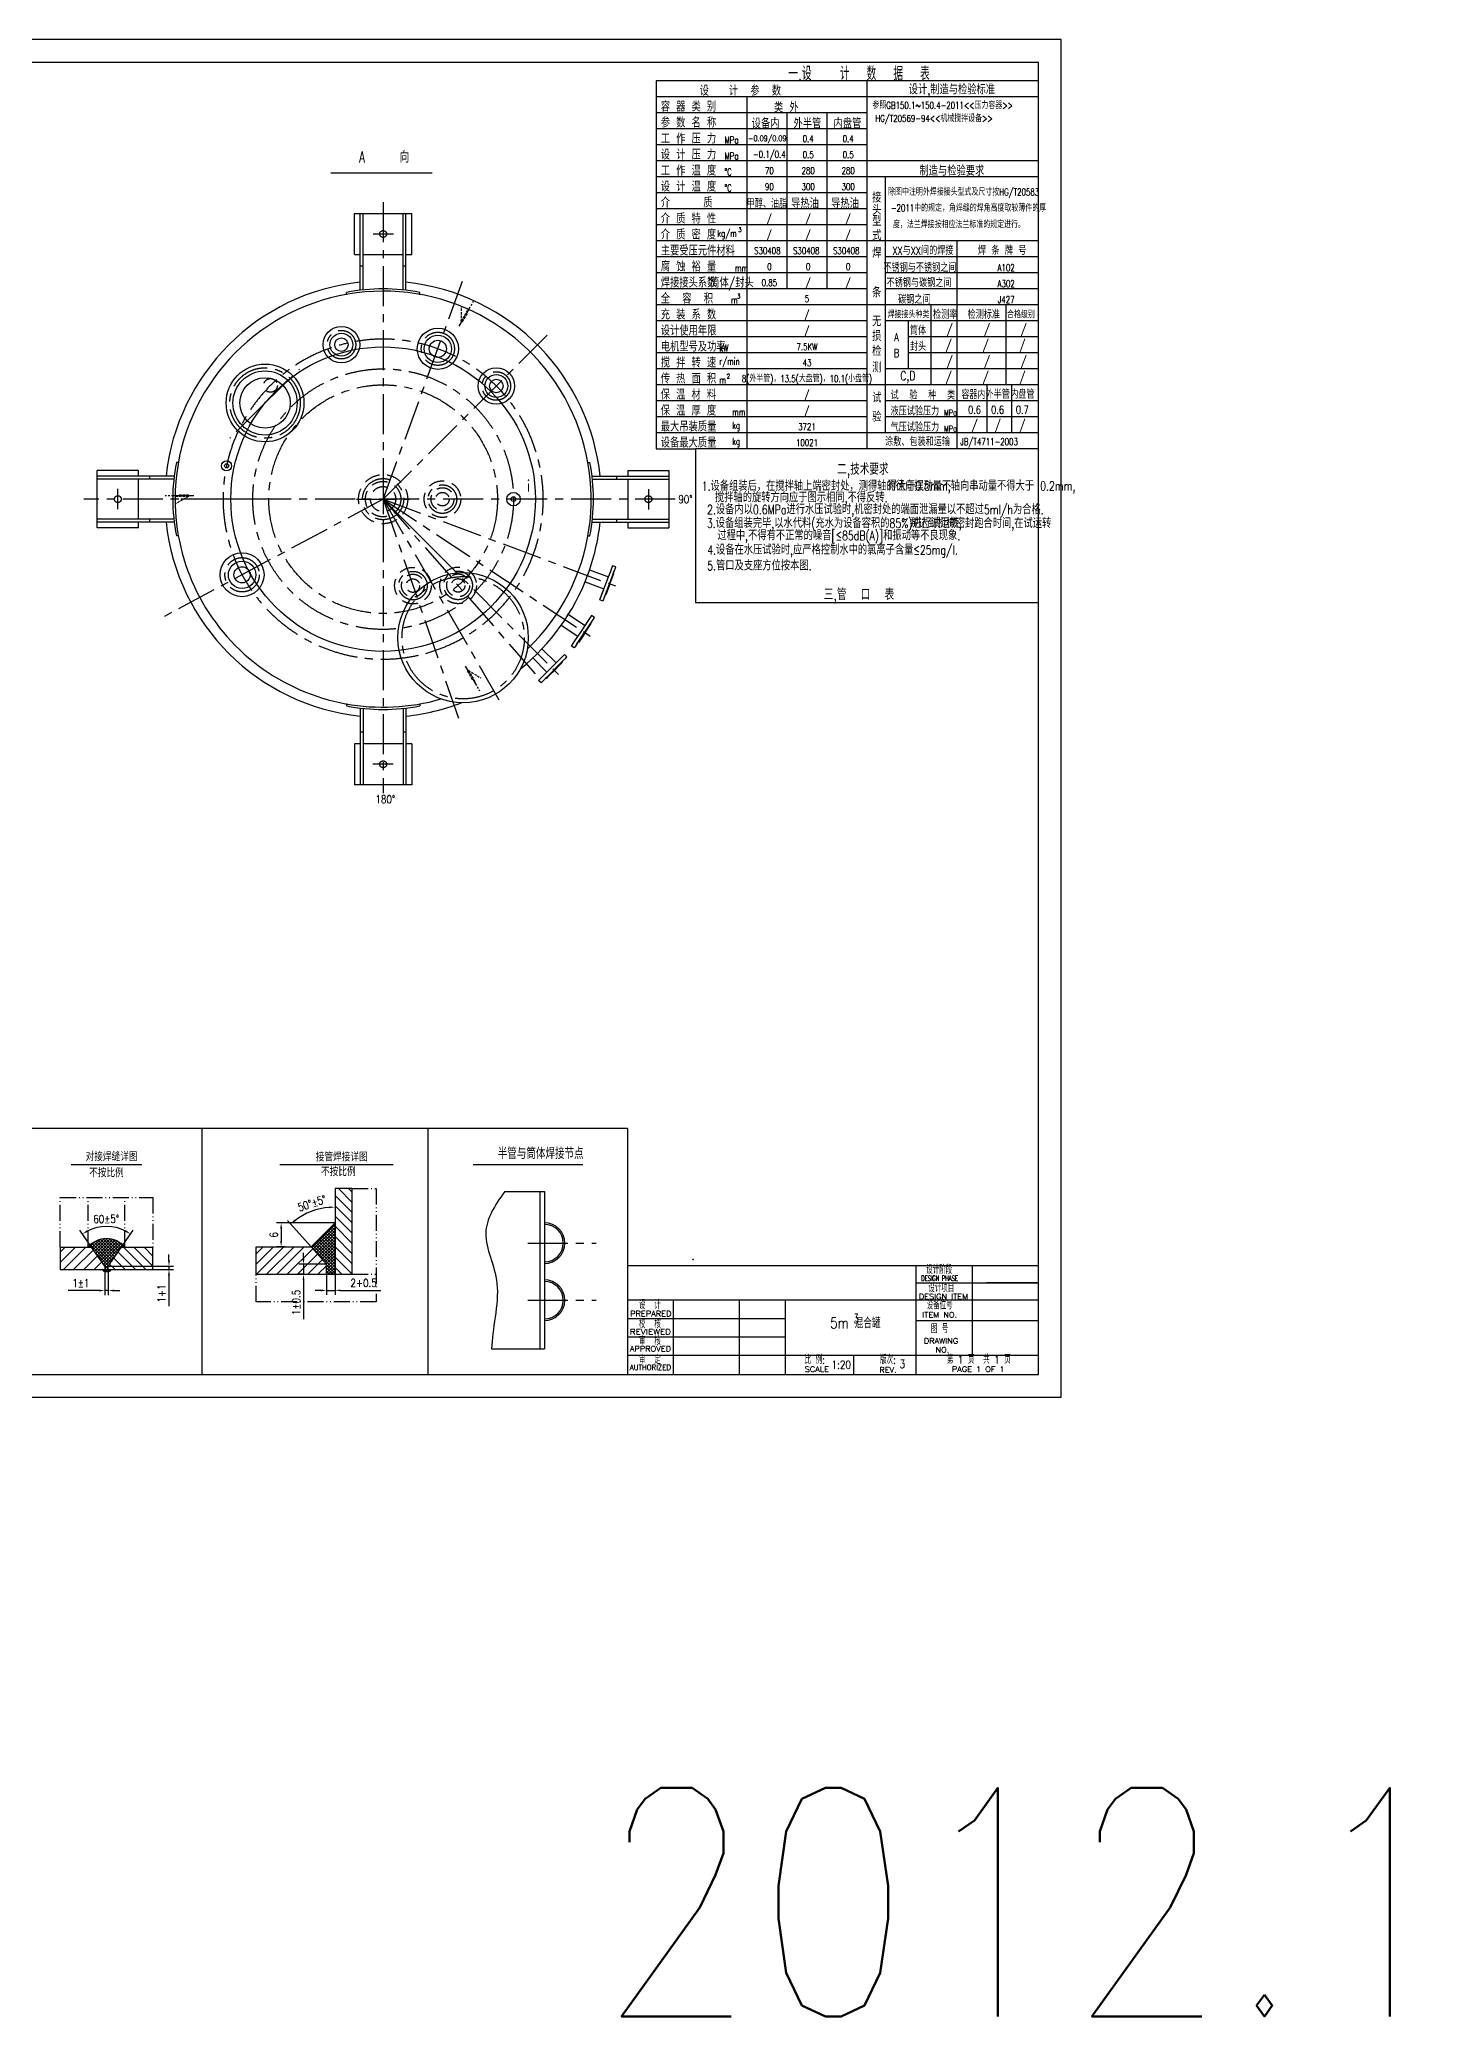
# Model space of a CAD drawing. Header units: millimetres. Extents: x -1762 to 42666, y -863 to 15979.
# Drawn here: x 25524 to 31576, y 7331 to 15979 of the extents above; entities that cross this region are included whole.
import ezdxf
from ezdxf.enums import TextEntityAlignment as Align

# ---------------------------------------------------------------- set-up
doc = ezdxf.new("R2010")
doc.units = ezdxf.units.MM
doc.header["$LTSCALE"] = 10
doc.header["$MEASUREMENT"] = 0
for name, pattern in [('CENTER', [2, 1.25, -0.25, 0.25, -0.25]), ('DASHED', [0.75, 0.5, -0.25]), ('SDHX', [11.5, 7, -1.3, 0.3, -1.3, 0.3, -1.3])]:
    doc.linetypes.add(name, pattern=pattern)
doc.layers.get('0').update_dxf_attribs({"linetype": 'CONTINUOUS'})
doc.layers.get('DEFPOINTS').update_dxf_attribs({"linetype": 'CONTINUOUS'})
for name, color, linetype in [('1轮廓实线层', 7, 'CONTINUOUS'), ('2细线层', 3, 'CONTINUOUS'), ('3中心线层', 1, 'CENTER'), ('4虚线层', 6, 'DASHED'), ('5剖面线层', 2, 'CONTINUOUS'), ('6', 1, 'CONTINUOUS'), ('6文字层', 3, 'CONTINUOUS'), ('7', 7, 'CONTINUOUS'), ('7标注层', 4, 'CONTINUOUS'), ('9双点划线', 6, 'SDHX'), ('LAYER1', 6, 'DASHED'), ('LAYER3', 1, 'CENTER'), ('图框层', 7, 'CONTINUOUS')]:
    doc.layers.add(name, color=color, linetype=linetype)
doc.styles.add('HZ', font='txt', dxfattribs={"width": 0.7, "height": 5, "bigfont": 'hztxt'})
doc.styles.add('PC_TEXTSTYLE', font='romans.shx', dxfattribs={"width": 0.8, "bigfont": 'hzfs.shx'})
doc.styles.add('TH_GBDIM', font='romans.shx', dxfattribs={"width": 0.8, "bigfont": 'gbcbig.shx'})
doc.dimstyles.new('TH_GBDIM', dxfattribs={"dimscale": 10, "dimtxt": 3.5, "dimasz": 2.5, "dimexe": 2, "dimexo": 0, "dimgap": 1.5, "dimtad": 1, "dimdec": 0, "dimzin": 0, "dimdsep": 46, "dimtxsty": 'PC_TEXTSTYLE', "dimcen": 2.5, "dimadec": 0, "dimazin": 0, "dimtfac": 0.714286, "dimtdec": 0, "dimtmove": 0, "dimatfit": 3, "dimfxl": 0, "dimtolj": 1, "dimtzin": 0, "dimarcsym": 0})
pattern_1 = [(45, (23554.002, 6797.107), (-6.735192, 6.735192), []), (135, (23554.002, 6797.107), (-6.735192, -6.735192), [])]

# ---------------------------------------------------------------- blocks, each defined once
blk = doc.blocks.new('*D20')
at = {"color": 0, "linetype": 'ByBlock', "ltscale": 14, "transparency": 16777216}
blk.add_line((-111.8, -359.8), (-214.3, -244.8), dxfattribs=at)
blk.add_arc((-6.8, -477.6), 291.8, 94.91005, 126.80892, dxfattribs=at)
for points in [[(-179, -247.2), (-184.3, -240.7), (-201, -259.8)], [(-32, -182.7), (-31.6, -191), (-6.8, -185.8)]]:
    blk.add_solid(points, dxfattribs=at)
at = {"layer": 'DEFPOINTS', "color": 0, "linetype": 'ByBlock', "ltscale": 14, "transparency": 16777216}
for p in [(-6.8, -104.8), (-143, -219.5), (-111.8, -359.8), (-44.3, -435.5), (-6.8, -479.8)]:
    blk.add_point(p, dxfattribs=at)
at = {"color": 0, "linetype": 'ByBlock', "ltscale": 14, "transparency": 16777216, "insert": (-107.6, -169.3), "char_height": 35, "attachment_point": 5, "rotation": 18.1031, "style": 'PC_TEXTSTYLE'}
blk.add_mtext('\\A1;50°±5°{}{}', dxfattribs=at)
blk = doc.blocks.new('*D21')
at = {"color": 0, "linetype": 'ByBlock', "ltscale": 14, "transparency": 16777216}
for p, q in [((-44.3, -479.8), (-44.3, -570.3)), ((-6.8, -479.8), (-6.8, -570.3)), ((-69.3, -550.3), (-94.3, -550.3)), ((-44.3, -550.3), (-6.8, -550.3)), ((18.2, -550.3), (193.2, -550.3))]:
    blk.add_line(p, q, dxfattribs=at)
for points in [[(-69.3, -546.2), (-69.3, -554.5), (-44.3, -550.3)], [(18.2, -546.2), (18.2, -554.5), (-6.8, -550.3)]]:
    blk.add_solid(points, dxfattribs=at)
at = {"layer": 'DEFPOINTS', "color": 0, "linetype": 'ByBlock', "ltscale": 14, "transparency": 16777216}
for p in [(-44.3, -479.8), (-6.8, -479.8), (-6.8, -550.3)]:
    blk.add_point(p, dxfattribs=at)
at = {"color": 3, "linetype": 'ByBlock', "ltscale": 14, "transparency": 16777216, "insert": (118.2, -517.8), "char_height": 35, "attachment_point": 5, "style": 'PC_TEXTSTYLE'}
blk.add_mtext('\\A1;2+0.5{}{}', dxfattribs=at)
blk = doc.blocks.new('*D22')
at = {"color": 0, "linetype": 'ByBlock', "ltscale": 14, "transparency": 16777216}
for p, q in [((-6.8, -254.8), (-262.4, -254.8)), ((-242.4, -279.8), (-242.4, -334.8)), ((-224.7, -359.8), (-262.4, -359.8))]:
    blk.add_line(p, q, dxfattribs=at)
for points in [[(-246.6, -279.8), (-238.2, -279.8), (-242.4, -254.8)], [(-246.6, -334.8), (-238.2, -334.8), (-242.4, -359.8)]]:
    blk.add_solid(points, dxfattribs=at)
at = {"layer": 'DEFPOINTS', "color": 0, "linetype": 'ByBlock', "ltscale": 14, "transparency": 16777216}
for p in [(-6.8, -254.8), (-242.4, -359.8), (-224.7, -359.8)]:
    blk.add_point(p, dxfattribs=at)
at = {"color": 3, "linetype": 'ByBlock', "ltscale": 14, "transparency": 16777216, "insert": (-274.9, -307.3), "char_height": 35, "attachment_point": 5, "rotation": 90, "style": 'PC_TEXTSTYLE'}
blk.add_mtext('\\A1;6{}{}', dxfattribs=at)
blk = doc.blocks.new('*D23')
at = {"color": 0, "linetype": 'ByBlock', "ltscale": 14, "transparency": 16777216}
for p, q in [((-144.6, -411), (-144.6, -386)), ((-44.3, -436), (-164.6, -436)), ((-141.8, -479.8), (-164.6, -479.8)), ((-144.6, -436), (-144.6, -479.8)), ((-144.6, -504.8), (-144.6, -676.4))]:
    blk.add_line(p, q, dxfattribs=at)
for points in [[(-148.8, -411), (-140.5, -411), (-144.6, -436)], [(-148.8, -504.8), (-140.5, -504.8), (-144.6, -479.8)]]:
    blk.add_solid(points, dxfattribs=at)
at = {"layer": 'DEFPOINTS', "color": 0, "linetype": 'ByBlock', "ltscale": 14, "transparency": 16777216}
for p in [(-144.6, -479.8), (-141.8, -479.8), (-44.3, -436)]:
    blk.add_point(p, dxfattribs=at)
at = {"color": 3, "linetype": 'ByBlock', "ltscale": 14, "transparency": 16777216, "insert": (-177.1, -603.1), "char_height": 35, "attachment_point": 5, "rotation": 90, "style": 'PC_TEXTSTYLE'}
blk.add_mtext('\\A1;1±0.5{}{}', dxfattribs=at)
blk = doc.blocks.new('*D192')
at = {"layer": '7标注层', "color": 0, "lineweight": -2, "transparency": 16777216}
for p, q in [((25751.5, 10695.9), (25699.6, 10769.9)), ((25882, 10695.9), (25933.9, 10769.9))]:
    blk.add_line(p, q, dxfattribs=at)
blk.add_arc((25816.8, 10602.7), 184.2, 62.78187, 117.21813, dxfattribs=at)
at = {"layer": '7标注层', "color": 0, "transparency": 16777216}
for points in [[(25734.7, 10762.9), (25730.4, 10770), (25711.1, 10753.6)], [(25903.2, 10770), (25898.9, 10762.9), (25922.4, 10753.6)]]:
    blk.add_solid(points, dxfattribs=at)
at = {"layer": 'DEFPOINTS', "color": 0, "transparency": 16777216}
for p in [(25854, 10783.1), (25751.5, 10695.9), (25882, 10695.9), (25809.3, 10613.4), (25824.3, 10613.4)]:
    blk.add_point(p, dxfattribs=at)
at = {"layer": '7标注层', "color": 0, "transparency": 16777216, "insert": (25815.3, 10819.4), "char_height": 35, "attachment_point": 5, "rotation": 0.38345, "style": 'PC_TEXTSTYLE'}
blk.add_mtext('\\A1;60%%p5%%d{}{}', dxfattribs=at)
blk = doc.blocks.new('*D193')
at = {"layer": '7标注层', "color": 0, "lineweight": -2, "ltscale": 7, "transparency": 16777216}
for p, q in [((25809.3, 10598.4), (25809.3, 10486.4)), ((25824.3, 10598.4), (25824.3, 10486.4)), ((25784.3, 10506.4), (25649.3, 10506.4)), ((25824.3, 10506.4), (25809.3, 10506.4)), ((25849.3, 10506.4), (25874.3, 10506.4))]:
    blk.add_line(p, q, dxfattribs=at)
at = {"layer": '7标注层', "color": 0, "ltscale": 7, "transparency": 16777216}
for points in [[(25784.3, 10510.5), (25784.3, 10502.2), (25809.3, 10506.4)], [(25849.3, 10510.5), (25849.3, 10502.2), (25824.3, 10506.4)]]:
    blk.add_solid(points, dxfattribs=at)
at = {"layer": 'DEFPOINTS', "color": 0, "ltscale": 7, "transparency": 16777216}
for p in [(25809.3, 10598.4), (25824.3, 10598.4), (25824.3, 10506.4)]:
    blk.add_point(p, dxfattribs=at)
at = {"layer": '7标注层', "color": 3, "ltscale": 7, "transparency": 16777216, "insert": (25704.3, 10538.9), "char_height": 35, "attachment_point": 5, "style": 'PC_TEXTSTYLE'}
blk.add_mtext('\\A1;1±1{}{}', dxfattribs=at)
blk = doc.blocks.new('*D194')
at = {"layer": '7标注层', "color": 0, "lineweight": -2, "transparency": 16777216}
for p, q in [((26089.8, 10638.4), (26089.8, 10663.4)), ((25824.3, 10613.4), (26109.8, 10613.4)), ((25824.3, 10598.4), (26109.8, 10598.4)), ((26089.8, 10613.4), (26089.8, 10598.4)), ((26089.8, 10573.4), (26089.8, 10438.4))]:
    blk.add_line(p, q, dxfattribs=at)
at = {"layer": '7标注层', "color": 0, "transparency": 16777216}
for points in [[(26085.6, 10638.4), (26094, 10638.4), (26089.8, 10613.4)], [(26085.6, 10573.4), (26094, 10573.4), (26089.8, 10598.4)]]:
    blk.add_solid(points, dxfattribs=at)
at = {"layer": 'DEFPOINTS', "color": 0, "transparency": 16777216}
for p in [(25824.3, 10613.4), (25824.3, 10598.4), (26089.8, 10598.4)]:
    blk.add_point(p, dxfattribs=at)
at = {"layer": '7标注层', "color": 0, "transparency": 16777216, "insert": (26057.3, 10493.4), "char_height": 35, "attachment_point": 5, "rotation": 90, "style": 'PC_TEXTSTYLE'}
blk.add_mtext('\\A1;1+1{}{}', dxfattribs=at)
blk = doc.blocks.new('*U19')
at = {"layer": '5剖面线层'}
h = blk.add_hatch(dxfattribs=at)
h.set_pattern_fill('ANSI31', color=256, scale=10, angle=90, style=0)
h.set_pattern_definition([(135, (-797.93, -976.936), (-22.4506, -22.4506), [])])
h.paths.add_polyline_path([(68.2, -104.8), (-6.8, -104.8), (-6.8, -479.8), (68.2, -479.8)])
h = blk.add_hatch(dxfattribs=at)
h.set_pattern_fill('ANSI37', color=256, scale=3, style=0)
h.set_pattern_definition([(45, (-797.929, -976.936), (-6.73519, 6.73519), []), (135, (-797.929, -976.936), (-6.73519, -6.73519), [])])
h.paths.add_polyline_path([(-111.8, -359.8), (-44.3, -435.5), (-44.3, -452.8), (-44.3, -479.8), (-6.8, -479.8), (-6.8, -254.8)])
h = blk.add_hatch(dxfattribs=at)
h.set_pattern_fill('ANSI31', color=256, scale=10, style=0)
h.set_pattern_definition([(45, (-797.93, -976.936), (-22.4506, 22.4506), [])])
h.paths.add_polyline_path([(-44.3, -479.8), (-44.3, -452.8), (-44.3, -435.5), (-111.8, -359.8), (-351.8, -359.8), (-351.8, -479.8)])
blk.add_line((-6.8, -479.8), (-44.3, -479.8))
blk.add_line((-6.8, -479.8), (-44.3, -479.8))
at = {"layer": '1轮廓实线层'}
for p, q in [((-6.8, -104.8), (-6.8, -479.8)), ((68.2, -104.8), (-6.8, -104.8)), ((68.2, -479.8), (68.2, -104.8)), ((-111.8, -359.8), (-6.8, -254.8)), ((-351.8, -479.8), (-351.8, -359.8)), ((-351.8, -359.8), (-111.8, -359.8)), ((-111.8, -359.8), (-44.3, -435.5)), ((-351.8, -479.8), (68.2, -479.8)), ((-44.3, -452.8), (-44.3, -435.5)), ((-44.3, -479.8), (-44.3, -452.8))]:
    blk.add_line(p, q, dxfattribs=at)
at = {"layer": '6文字层'}
blk.add_line((-248.1, 0), (248.1, 0), dxfattribs=at)
at = {"layer": '9双点划线'}
for p, q in [((68.2, -104.8), (173.2, -104.8)), ((173.2, -104.8), (173.2, -599.8)), ((-351.8, -599.8), (-351.8, -479.8)), ((68.2, -479.8), (173.2, -479.8)), ((173.2, -599.8), (-351.8, -599.8))]:
    blk.add_line(p, q, dxfattribs=at)
at = {"layer": '2细线层', "style": 'PC_TEXTSTYLE', "width": 0.8}
for s, p in [('接管焊接详图', (-90.9, 14.4)), ('不按比例', (-67.7, -50))]:
    blk.add_text(s, height=35, dxfattribs=at).set_placement(p)
at = {"layer": '7标注层'}
dim = blk.add_angular_dim_2l(base=(-143, -219.5), line1=((-6.8, -104.8), (-6.8, -479.8)), line2=((-111.8, -359.8), (-44.3, -435.5)), text='50%%d%%p5%%d{}{}', dimstyle='TH_GBDIM', override={"dimadec": 1}, dxfattribs=at)
dim.commit()
dim.dimension.update_dxf_attribs({"geometry": '*D20', "text_midpoint": (-97.5, -200.2), "dimtype": 162})
at = {"layer": '7标注层', "ltscale": 10}
for base, p1, p2, text, picture, middle in [((-242.4, -359.8), (-6.8, -254.8), (-224.7, -359.8), '6{}{}', '*D22', (-274.9, -307.3)), ((-144.6, -479.8), (-44.3, -436), (-141.8, -479.8), '1%%p0.5{}{}', '*D23', (-177.1, -603.1))]:
    dim = blk.add_linear_dim(base=base, p1=p1, p2=p2, angle=90, text=text, dimstyle='TH_GBDIM', override={"dimgap": 1.5, "dimtad": 1, "dimjust": 0, "dimse1": 0, "dimse2": 0, "dimsd1": 0, "dimsd2": 0, "dimclrt": 3, "dimtvp": 0}, dxfattribs=at)
    dim.commit()
    dim.dimension.update_dxf_attribs({"geometry": picture, "text_midpoint": middle})
dim = blk.add_linear_dim(base=(-6.8, -550.3), p1=(-44.3, -479.8), p2=(-6.8, -479.8), text='2+0.5{}{}', dimstyle='TH_GBDIM', override={"dimgap": 1.5, "dimtad": 1, "dimjust": 0, "dimse1": 0, "dimse2": 0, "dimsd1": 0, "dimsd2": 0, "dimclrt": 3, "dimtvp": 0}, dxfattribs=at)
dim.commit()
dim.dimension.update_dxf_attribs({"geometry": '*D21', "text_midpoint": (118.2, -550.3), "dimtype": 160})

msp = doc.modelspace()

# ---------------------------------------------------------------- hatches: boundary and pattern name
h = msp.add_hatch()
h.set_pattern_fill('ANSI37', color=256, scale=3, style=0)
h.set_pattern_definition(pattern_1)
h.paths.add_polyline_path([(25838.4, 10598.37), (25824.27, 10598.37), (25824.27, 10590.09, 0.1519728)])
at = {"layer": '5剖面线层'}
h = msp.add_hatch(dxfattribs=at)
h.set_pattern_fill('ANSI37', color=256, scale=3, style=0)
h.set_pattern_definition(pattern_1)
h.paths.add_polyline_path([(25882.04, 10695.87), (25897.04, 10695.87, 0.4672024), (25736.51, 10695.87), (25751.51, 10695.87), (25809.27, 10613.37), (25809.27, 10598.37), (25809.27, 10590.8, 0.1388181), (25824.27, 10590.09), (25824.27, 10598.37), (25824.27, 10613.37)])
h.paths.add_polyline_path([(25809.27, 10590.8), (25809.27, 10598.37), (25797.66, 10598.37, 0.1278103)], flags=16)
h = msp.add_hatch(dxfattribs=at)
h.set_pattern_fill('ANSI31', color=256, scale=10, style=0)
h.set_pattern_definition([(45, (25044.984, 10060.164), (-22.4506, 22.4506), [])])
h.paths.add_polyline_path([(25809.27, 10598.37), (25809.27, 10613.37), (25751.51, 10695.87), (25614.27, 10695.87), (25614.27, 10598.37)])
h = msp.add_hatch(dxfattribs=at)
h.set_pattern_fill('ANSI31', color=256, scale=10, angle=90, style=0)
h.set_pattern_definition([(135, (25044.984, 10060.164), (-22.4506, -22.4506), [])])
h.paths.add_polyline_path([(26019.27, 10598.37), (26019.27, 10695.87), (25882.04, 10695.87), (25824.27, 10613.37), (25824.27, 10598.37)])

# ---------------------------------------------------------------- linework, layer by layer
at = {"ltscale": 14}
for p, q in [((27909.59, 13606.61), (27991.47, 13575.99)), ((27929.55, 13660), (28011.44, 13629.38)), ((27805.49, 13417.22), (27878.4, 13368.97)), ((27836.95, 13464.75), (27909.86, 13416.5)), ((27680.92, 13273.93), (27742.74, 13212.11)), ((27721.23, 13314.24), (27783.04, 13252.42)), ((27712.21, 10939.31), (27712.21, 10251.26)), ((27732.21, 10939.31), (27732.21, 10251.26))]:
    msp.add_line(p, q, dxfattribs=at)
for p, q in [((25751.51, 10695.87), (25736.51, 10695.87)), ((25897.04, 10695.87), (25897.04, 10695.87)), ((25809.27, 10613.37), (25809.27, 10598.37)), ((25809.27, 10613.37), (25809.27, 10613.37)), ((25809.27, 10613.37), (25809.27, 10613.37)), ((25809.27, 10613.37), (25809.27, 10613.37)), ((25824.27, 10598.37), (25824.27, 10613.37))]:
    msp.add_line(p, q)
at = {"color": 4, "linetype": 'Continuous'}
for p, q in [((29357.26, 10139.46), (29357.26, 10612.66)), ((29604.17, 10223.75), (29604.17, 10615.69)), ((28295.62, 10142.49), (28295.62, 10465.21)), ((28585.57, 10142.49), (28585.57, 10465.21)), ((28786.21, 10142.49), (28786.21, 10465.21))]:
    msp.add_line(p, q, dxfattribs=at)
at = {"ltscale": 14}
for centre, radius, start, end in [((27026.51, 13968.73), 909.96, 313.862119, 180.000791), ((27026.44, 14068.72), 820, 78.74815, 101.251845), ((26926.44, 13968.72), 820, 168.74815, 191.251845), ((27126.44, 13968.72), 820, 348.74815, 11.251845), ((27026.44, 13968.72), 910, 180, 286.134149), ((27026.44, 13868.72), 820, 258.74815, 281.251845), ((27732.21, 10713.95), 89, 270, 90), ((27732.21, 10713.95), 82, 270, 90), ((27732.21, 10463.95), 89, 270, 90), ((27732.21, 10463.95), 82, 270, 90)]:
    msp.add_arc(centre, radius, start, end, dxfattribs=at)
msp.add_point((28382.78, 10641.93))
msp.add_point((28382.78, 10641.93))
msp.add_point((28382.78, 10641.93))
msp.add_point((28382.78, 10641.93))
at = {"layer": '1轮廓实线层', "color": 3, "ltscale": 14}
for p, q in [((28220.24, 15799.46), (28220.24, 14189.46)), ((28220.24, 14189.46), (28392.41, 14189.46))]:
    msp.add_line(p, q, dxfattribs=at)
at = {"layer": '1轮廓实线层', "ltscale": 14}
for p, q in [((26797.37, 15395.93), (27240.53, 15395.93)), ((26901.44, 15038.72), (26901.44, 15218.72)), ((26901.44, 15218.72), (27151.44, 15218.72)), ((26926.44, 14882.6), (26926.44, 15216.09)), ((26938.44, 14883.98), (26938.44, 15216.09)), ((27114.44, 14883.98), (27114.44, 15216.09)), ((27126.44, 14882.6), (27126.44, 15216.09)), ((27151.44, 15038.72), (27151.44, 15218.72)), ((26901.44, 15038.72), (26926.44, 15038.72)), ((26926.44, 14988.72), (26938.44, 14988.72)), ((26938.44, 15038.72), (27114.44, 15038.72)), ((27114.44, 14988.72), (27126.44, 14988.72)), ((27126.44, 15038.72), (27151.44, 15038.72)), ((26866.44, 14862.76), (26866.44, 14872.95)), ((27186.44, 14862.76), (27186.44, 14872.95)), ((29666.75, 14469.46), (29666.75, 14259.46)), ((29774.66, 14469.46), (29774.66, 14259.46)), ((26132.4, 14128.72), (26122.2, 14128.72)), ((27920.48, 14128.72), (27930.68, 14128.72)), ((25776.44, 13843.72), (25776.44, 14093.72)), ((25956.44, 14093.72), (25776.44, 14093.72)), ((26112.56, 14068.72), (25779.07, 14068.72)), ((26111.17, 14056.72), (25779.07, 14056.72)), ((25956.44, 14068.72), (25956.44, 14093.72)), ((25956.44, 13880.72), (25956.44, 14056.72)), ((26006.44, 14056.72), (26006.44, 14068.72)), ((27940.32, 14068.72), (28273.81, 14068.72)), ((27941.7, 14056.72), (28273.81, 14056.72)), ((28046.44, 14068.72), (28046.44, 14056.72)), ((28096.44, 14093.72), (28276.44, 14093.72)), ((28096.44, 14093.72), (28096.44, 14068.72)), ((28096.44, 14056.72), (28096.44, 13880.72)), ((28276.44, 14093.72), (28276.44, 13843.72)), ((25956.44, 13843.72), (25776.44, 13843.72)), ((26111.17, 13880.72), (25779.07, 13880.72)), ((26112.56, 13868.72), (25779.07, 13868.72)), ((25956.44, 13843.72), (25956.44, 13868.72)), ((26006.44, 13868.72), (26006.44, 13880.72)), ((27940.32, 13868.72), (28273.81, 13868.72)), ((27941.7, 13880.72), (28273.81, 13880.72)), ((28046.44, 13880.72), (28046.44, 13868.72)), ((28096.44, 13868.72), (28096.44, 13843.72)), ((28096.44, 13843.72), (28276.44, 13843.72)), ((26132.4, 13808.72), (26122.2, 13808.72)), ((27920.48, 13808.72), (27930.68, 13808.72)), ((28026.5, 13669.66), (28020.19, 13652.8)), ((28029.47, 13677.62), (28026.5, 13669.66)), ((28043.52, 13672.37), (28029.47, 13677.62)), ((28040.55, 13664.4), (28043.52, 13672.37)), ((27973.44, 13527.75), (28011.44, 13629.38)), ((28037.24, 13655.57), (27990.46, 13530.46)), ((28018.32, 13596.38), (28000.8, 13549.55)), ((28020.19, 13652.8), (28011.79, 13630.32)), ((28018.32, 13596.38), (28028.65, 13624.01)), ((28028.65, 13624.01), (28035.83, 13643.21)), ((28033.02, 13644.27), (28034.24, 13647.54)), ((28035.83, 13643.21), (28033.02, 13644.27)), ((28034.24, 13647.54), (28040.55, 13664.4)), ((27973.44, 13527.75), (27982.72, 13552.57)), ((27987.49, 13522.5), (27973.44, 13527.75)), ((27982.72, 13552.57), (27991.12, 13575.05)), ((27990.46, 13530.46), (27987.49, 13522.5)), ((27997.99, 13550.6), (27996.77, 13547.32)), ((28000.8, 13549.55), (27997.99, 13550.6)), ((27872.38, 13332.7), (27946.1, 13444.08)), ((27938.28, 13459.45), (27878.4, 13368.97)), ((27909.14, 13382.8), (27936.73, 13424.5)), ((27923.65, 13437.35), (27910.41, 13417.34)), ((27938.28, 13459.45), (27923.65, 13437.35)), ((27934.23, 13426.15), (27936.16, 13429.07)), ((27936.73, 13424.5), (27934.23, 13426.15)), ((27950.79, 13451.17), (27938.28, 13459.45)), ((27946.1, 13444.08), (27950.79, 13451.17)), ((27849.97, 13326.02), (27864.6, 13348.12)), ((27862.48, 13317.75), (27849.97, 13326.03)), ((27867.17, 13324.83), (27862.48, 13317.75)), ((27864.6, 13348.12), (27877.85, 13368.13)), ((27877.11, 13339.84), (27867.17, 13324.83)), ((27879.04, 13342.76), (27877.11, 13339.84)), ((27881.54, 13341.11), (27879.04, 13342.76)), ((27892.86, 13358.2), (27881.54, 13341.11)), ((27909.14, 13382.8), (27892.86, 13358.2)), ((27817.39, 13265.54), (27722.94, 13171.1)), ((27783.75, 13253.12), (27762.89, 13232.26)), ((27775.62, 13219.54), (27796.48, 13240.4)), ((27800.72, 13270.09), (27783.75, 13253.12)), ((27796.48, 13240.4), (27810.98, 13254.89)), ((27813.45, 13282.82), (27800.72, 13270.09)), ((27808.85, 13257.01), (27811.33, 13259.49)), ((27810.98, 13254.89), (27808.85, 13257.01)), ((27811.33, 13259.49), (27824.06, 13272.21)), ((27819.46, 13288.83), (27813.45, 13282.82)), ((27830.07, 13278.22), (27819.46, 13288.83)), ((27824.06, 13272.21), (27830.07, 13278.22)), ((27706.32, 13175.7), (27712.33, 13181.71)), ((27716.93, 13165.09), (27706.32, 13175.7)), ((27712.33, 13181.71), (27725.06, 13194.44)), ((27722.94, 13171.1), (27716.93, 13165.09)), ((27725.06, 13194.44), (27742.03, 13211.41)), ((27738.14, 13186.3), (27735.67, 13183.83)), ((27740.26, 13184.18), (27738.14, 13186.3)), ((27754.76, 13198.68), (27740.26, 13184.18)), ((27742.03, 13211.41), (27762.89, 13232.26)), ((27775.62, 13219.54), (27754.76, 13198.68)), ((26866.44, 13074.68), (26866.44, 13064.48)), ((27186.44, 13074.68), (27186.44, 13064.48)), ((26926.44, 13054.84), (26926.44, 12721.34)), ((26938.44, 13053.45), (26938.44, 12721.34)), ((27114.44, 13053.45), (27114.44, 12721.34)), ((27126.44, 13054.84), (27126.44, 12721.34)), ((26901.44, 12898.72), (26901.44, 12718.72)), ((26926.44, 12898.72), (26901.44, 12898.72)), ((26938.44, 12948.72), (26926.44, 12948.72)), ((27114.44, 12898.72), (26938.44, 12898.72)), ((27126.44, 12948.72), (27114.44, 12948.72)), ((27151.44, 12898.72), (27126.44, 12898.72)), ((27151.44, 12898.72), (27151.44, 12718.72)), ((27151.44, 12718.72), (26901.44, 12718.72)), ((28094.78, 11215.69), (24657.12, 11215.69)), ((26233.78, 11215.69), (26233.78, 10139.46)), ((27221.82, 11215.69), (27221.82, 10139.46)), ((28094.78, 11215.69), (28094.78, 10139.46)), ((27559.04, 10939.31), (27732.21, 10939.31)), ((28094.78, 10615.69), (29892.41, 10615.69)), ((27501.05, 10251.26), (27732.21, 10251.26))]:
    msp.add_line(p, q, dxfattribs=at)
at = {"layer": '1轮廓实线层'}
for p, q in [((25614.27, 10695.87), (25614.27, 10598.37)), ((25614.27, 10695.87), (25751.51, 10695.87)), ((25809.27, 10613.37), (25751.51, 10695.87)), ((25824.27, 10613.37), (25882.04, 10695.87)), ((25882.04, 10695.87), (26019.27, 10695.87)), ((26019.27, 10598.37), (26019.27, 10695.87)), ((25614.27, 10598.37), (25809.27, 10598.37)), ((25824.27, 10598.37), (26019.27, 10598.37))]:
    msp.add_line(p, q, dxfattribs=at)
at = {"layer": '1轮廓实线层', "ltscale": 14}
for centre, radius in [((26844, 14644.52), 80), ((27265.85, 14626.5), 90), ((27026.44, 13968.71), 666.08), ((26844, 14644.52), 50), ((26844, 14644.52), 29.5), ((27265.85, 14626.5), 60), ((27265.85, 14626.5), 37.5), ((26510, 14389.52), 170), ((27521.41, 14463.69), 80), ((26510, 14389.52), 140.41), ((26510, 14389.52), 110), ((27521.41, 14463.69), 50), ((27521.41, 14463.69), 29.5), ((26341.8, 14114.56), 21.81), ((26341.8, 14114.56), 9.11), ((27596.44, 13968.72), 29.5), ((26409.58, 13637.82), 96), ((26409.58, 13637.82), 60), ((26409.58, 13637.82), 35.4), ((27376.44, 13362.5), 285)]:
    msp.add_circle(centre, radius, dxfattribs=at)
at = {"layer": '1轮廓实线层', "color": 1, "ltscale": 14}
msp.add_circle((27596.44, 13968.72), 10.35, dxfattribs=at)
at = {"layer": '1轮廓实线层', "ltscale": 14}
for start, end in [(96.013738, 173.986265), (44.039524, 83.986265), (6.013738, 44.039524), (186.013738, 263.986265), (339.499997, 353.986265), (309.000732, 339.499997), (276.013738, 290.999264)]:
    msp.add_arc((27026.44, 13968.72), 954.5, start, end, dxfattribs=at)
at = {"layer": '1轮廓实线层'}
for centre, radius, start, end in [((25816.77, 10628.72), 104.65, 39.91581, 140.08419), ((25818.03, 10616.94), 27.57, 222.344071, 317.655929)]:
    msp.add_arc(centre, radius, start, end, dxfattribs=at)
at = {"layer": '2细线层'}
for p, q in [((29892.41, 15799.46), (28220.24, 15799.46)), ((29142.41, 15799.46), (29142.41, 14189.46)), ((29892.41, 15729.46), (28220.24, 15729.46)), ((29142.41, 15659.46), (28220.24, 15659.46)), ((28617.41, 15729.46), (28617.41, 14189.46)), ((28792.41, 15659.46), (28792.41, 14889.46)), ((28967.41, 15659.46), (28967.41, 14889.46)), ((29142.41, 15589.46), (28220.24, 15589.46)), ((29142.41, 15519.46), (28220.24, 15519.46)), ((29892.41, 15449.46), (28220.24, 15449.46)), ((29892.41, 15379.46), (28220.24, 15379.46)), ((29142.41, 15309.46), (28220.24, 15309.46)), ((29222.41, 15379.46), (29222.41, 14259.46)), ((29142.41, 15239.46), (28220.24, 15239.46)), ((29142.41, 15169.46), (28220.24, 15169.46)), ((29892.41, 15099.46), (28220.24, 15099.46)), ((29535.13, 15099.46), (29535.13, 14189.46)), ((29142.41, 15029.46), (28220.24, 15029.46)), ((29892.41, 15029.46), (29222.41, 15029.46)), ((29142.41, 14959.46), (28220.24, 14959.46)), ((29142.41, 14889.46), (28220.24, 14889.46)), ((29892.41, 14959.46), (29222.41, 14959.46)), ((29892.41, 14889.46), (29222.41, 14889.46)), ((29892.41, 14819.46), (28220.24, 14819.46)), ((29422.41, 14819.46), (29422.41, 14469.46)), ((29749.48, 14819.46), (29749.48, 14469.46)), ((29142.41, 14749.46), (28220.24, 14749.46)), ((29892.41, 14749.46), (29222.41, 14749.46)), ((29322.41, 14749.46), (29322.41, 14539.46)), ((29142.41, 14679.46), (28220.24, 14679.46)), ((29892.41, 14679.46), (29322.41, 14679.46)), ((29892.41, 14679.46), (29322.41, 14679.46)), ((29142.41, 14609.46), (28220.24, 14609.46)), ((29142.41, 14539.46), (28220.24, 14539.46)), ((29892.41, 14539.46), (29222.41, 14539.46)), ((29892.41, 14609.46), (29322.41, 14609.46)), ((29892.41, 14609.46), (29322.41, 14609.46)), ((29892.41, 14469.46), (28220.24, 14469.46)), ((29142.41, 14399.46), (28220.24, 14399.46)), ((29892.41, 14399.46), (29222.41, 14399.46)), ((29142.41, 14329.46), (28220.24, 14329.46)), ((29892.41, 14329.46), (29222.41, 14329.46)), ((29892.41, 14329.46), (29222.41, 14329.46)), ((29892.41, 14259.46), (28220.24, 14259.46)), ((29892.41, 14189.46), (28392.41, 14189.46)), ((28392.41, 14189.46), (28392.41, 13514.69)), ((29892.41, 13514.69), (28392.41, 13514.69))]:
    msp.add_line(p, q, dxfattribs=at)
at = {"layer": '2细线层', "ltscale": 14}
msp.add_open_spline([(27559.04, 10939.31), (27513.76, 10879.21), (27436.22, 10752.87), (27562.4, 10538.21), (27501.55, 10334.91), (27501.05, 10251.26)], degree=3, knots=[60.5020303, 60.5020303, 60.5020303, 60.5020303, 266.7823992, 491.1943765, 749.3773631, 749.3773631, 749.3773631, 749.3773631], dxfattribs=at)
at = {"layer": '3中心线层', "ltscale": 14}
for p, q in [((27026.44, 15267.75), (27026.44, 12682.66)), ((26982.78, 15128.72), (27071.64, 15128.72)), ((27026.44, 13968.72), (27380.16, 14940.57)), ((27026.44, 13968.72), (27759.99, 14702.27)), ((26507.89, 14387.45), (26660.94, 14537.56)), ((26507.89, 14387.45), (26356.26, 14235.92)), ((25866.44, 13925.06), (25866.44, 14013.92)), ((27026.44, 14085.72), (27026.44, 13851.72)), ((28186.44, 14012.37), (28186.44, 13923.51)), ((28303.55, 13968.72), (25718.16, 13968.72)), ((26621.44, 13968.72), (26031.44, 13968.72)), ((27026.44, 13968.72), (26057.3, 13448.85)), ((26511.44, 13968.72), (26141.44, 13968.72)), ((26909.44, 13968.72), (27143.44, 13968.72)), ((27026.44, 13968.72), (27812.58, 13182.57)), ((27026.44, 13968.72), (27691.18, 13204.02)), ((27026.44, 13968.72), (28067.81, 13579.36)), ((27026.44, 13968.72), (27533.05, 13091.23)), ((27026.44, 13968.72), (27356.31, 13010.69)), ((27026.44, 13968.72), (27953.53, 13355.09)), ((27126.34, 13869.55), (27252.88, 13741.54)), ((27070.1, 12808.72), (26981.24, 12808.72)), ((27659.14, 10713.95), (27957.45, 10713.95)), ((27659.14, 10463.95), (27957.45, 10463.95))]:
    msp.add_line(p, q, dxfattribs=at)
for centre, radius in [((27026.44, 15128.72), 15), ((26844, 14644.52), 62.5), ((27265.85, 14626.5), 72.5), ((26510, 14389.52), 153.92), ((27026.44, 13968.72), 570), ((27026.44, 13968.72), 500), ((27521.41, 14463.69), 62.5), ((27026.44, 13968.72), 90), ((27285.77, 13968.72), 62.5), ((25866.44, 13968.72), 15), ((28186.44, 13968.72), 15), ((26409.58, 13637.82), 75), ((27156.72, 13590.36), 62.5), ((27376.44, 13362.5), 267.5), ((27354.47, 13591.36), 62.5), ((27026.44, 12808.72), 15)]:
    msp.add_circle(centre, radius, dxfattribs=at)
msp.add_arc((27026.44, 13968.72), 700, 285.490458, 282.806354, dxfattribs=at)
at = {"layer": '4虚线层', "ltscale": 14}
for centre, radius in [((26533.95, 14466.16), 30), ((27026.44, 13968.72), 107.5), ((27026.44, 13968.72), 77.5), ((27026.44, 13968.72), 55), ((27285.77, 13968.72), 80), ((27285.77, 13968.72), 50), ((27285.77, 13968.72), 29.5), ((27156.72, 13590.36), 80), ((27354.47, 13591.36), 80), ((27156.72, 13590.36), 50), ((27156.72, 13590.36), 29.5), ((27354.47, 13591.36), 50), ((27354.47, 13591.36), 29.5)]:
    msp.add_circle(centre, radius, dxfattribs=at)
at = {"layer": '6', "color": 3}
for p, q in [((28094.97, 10465.21), (29892.86, 10465.21)), ((29357.26, 10539.8), (29892.41, 10539.8)), ((29892.41, 10539.8), (29664.5, 10539.8)), ((28094.97, 10384.27), (28786.21, 10384.27)), ((29357.26, 10376.06), (29892.86, 10376.06)), ((28094.97, 10223.75), (29892.86, 10223.75)), ((29085.71, 10142.49), (29085.71, 10223.75))]:
    msp.add_line(p, q, dxfattribs=at)
at = {"layer": '6文字层'}
msp.add_line((25662.5, 11057.3), (25971.73, 11057.3), dxfattribs=at)
at = {"layer": '7'}
msp.add_line((28094.97, 10304.01), (28786.21, 10304.01), dxfattribs=at)
at = {"layer": '7标注层', "ltscale": 14}
msp.add_line((27420.92, 11057.3), (27899.71, 11057.3), dxfattribs=at)
at = {"layer": '9双点划线'}
for p, q in [((25614.27, 10913.37), (26019.27, 10913.37)), ((25614.27, 10695.87), (25614.27, 10913.37)), ((25736.51, 10695.87), (25736.51, 10913.37)), ((25897.04, 10695.87), (25897.04, 10913.37)), ((26019.27, 10913.37), (26019.27, 10695.87))]:
    msp.add_line(p, q, dxfattribs=at)
at = {"layer": 'DEFPOINTS', "ltscale": 14}
msp.add_line((29992.41, 10039.46), (29992.41, 15979.46), dxfattribs=at)
at = {"layer": 'DEFPOINTS', "color": 0, "ltscale": 14}
msp.add_line((21582.41, 10039.46), (29992.41, 10039.46), dxfattribs=at)
at = {"layer": 'LAYER1', "ltscale": 2}
for p, q in [((27368.31, 14747.13), (27369.55, 14809.16)), ((27368.31, 14747.13), (27395.81, 14794.76)), ((27373.51, 14744.13), (27393.51, 14778.77)), ((26174.96, 13979.8), (26119.96, 13979.8)), ((26174.96, 13979.8), (26120.62, 13949.86)), ((26174.96, 13985.8), (26134.96, 13985.8)), ((27394.88, 13215.85), (27414.88, 13181.2)), ((27400.07, 13218.85), (27453.17, 13186.76)), ((27400.07, 13218.85), (27427.58, 13171.21))]:
    msp.add_line(p, q, dxfattribs=at)
for centre, radius, start, end in [((26993.41, 14091.79), 755, 59.772334, 60.227666), ((26929.95, 13982.8), 755, 179.772334, 180.227666), ((27019.98, 13871.19), 755, 299.772334, 300.227666), ((27019.98, 13871.19), 795, 299.783789, 300.216211)]:
    msp.add_arc(centre, radius, start, end, dxfattribs=at)
at = {"layer": 'LAYER3', "ltscale": 3}
for p, q in [((27358.95, 14724.92), (27421.52, 14833.29)), ((26198.87, 13982.8), (26073.74, 13982.8)), ((27385.52, 13238.05), (27448.09, 13129.69))]:
    msp.add_line(p, q, dxfattribs=at)
at = {"layer": '图框层', "ltscale": 14}
msp.add_line((29992.41, 15979.46), (21582.41, 15979.46), dxfattribs=at)
at = {"layer": '图框层', "color": 7, "ltscale": 14}
for p, q in [((29892.41, 15879.46), (21832.41, 15879.46)), ((29892.41, 10139.46), (29892.41, 15879.46)), ((21832.41, 10139.46), (29892.41, 10139.46))]:
    msp.add_line(p, q, dxfattribs=at)
at = {"layer": '图框层'}
msp.add_line((29892.41, 10139.46), (29892.41, 10605.92), dxfattribs=at)

# ---------------------------------------------------------------- block references
at = {"layer": '1轮廓实线层'}
msp.add_blockref('*U19', (26822.77, 11057.3), dxfattribs=at)

# ---------------------------------------------------------------- texts
at = {"layer": '1轮廓实线层', "ltscale": 14, "style": 'PC_TEXTSTYLE', "width": 0.8}
msp.add_text('2012.11.13', height=1000, dxfattribs=at).set_placement((27966.33, 7330.58))
at = {"layer": '2细线层', "style": 'HZ'}
for s, height, width, p in [('一.设   计  数  据  表', 60, 0.7, (29107.71, 15833.97)), ('设   计  参  数', 40, 0.75, (28588.86, 15758.65)), ('设计,制造与检验标准', 40, 0.75, (29513.86, 15758.65)), ('类 外', 40, 0.75, (28789.6, 15685.36)), ('设备内', 40, 0.75, (28699, 15615.36)), ('外半管', 40, 0.75, (28881.91, 15615.36)), ('内盘管', 40, 0.75, (29056.91, 15615.36)), ('-0.09/0.09', 25, 0.75, (28706.67, 15545.36)), ('-0.1/0.4', 30, 0.75, (28715.51, 15475.36)), ('0.4', 30, 0.75, (28885.4, 15545.36)), ('0.5', 30, 0.75, (28885.4, 15475.36)), ('0.4', 30, 0.75, (29060.4, 15545.36)), ('0.5', 30, 0.75, (29060.4, 15475.36)), ('70', 30, 0.75, (28715.51, 15405.36)), ('280', 30, 0.75, (28885.4, 15405.36)), ('280', 30, 0.75, (29060.4, 15405.36)), ('制造与检验要求', 40, 0.75, (29513.86, 15408.65)), ('90', 30, 0.75, (28715.51, 15335.36)), ('300', 30, 0.75, (28885.4, 15335.36)), ('300', 30, 0.75, (29060.4, 15335.36)), ('甲醇、油脂', 35, 0.75, (28704.87, 15265.36)), ('导热油', 40, 0.75, (28871.48, 15265.36)), ('导热油', 40, 0.75, (29046.48, 15265.36)), ('/', 30, 0.75, (28715.51, 15195.36)), ('/', 30, 0.75, (28715.51, 15125.36)), ('/', 30, 0.75, (28885.4, 15195.36)), ('/', 30, 0.75, (28885.4, 15125.36)), ('/', 30, 0.75, (29060.4, 15195.36)), ('/', 30, 0.75, (29060.4, 15125.36)), ('S30408', 30, 0.75, (28706.81, 15055.36)), ('S30408', 30, 0.75, (28876.9, 15055.36)), ('S30408', 30, 0.75, (29051.9, 15055.36)), ('XX与XX间的焊接', 35, 0.75, (29387.03, 15059.85)), ('焊 条 牌 号', 35, 0.75, (29733.72, 15059.85)), ('0', 30, 0.75, (28715.51, 14985.36)), ('0', 30, 0.75, (28885.4, 14985.36)), ('0', 30, 0.75, (29060.4, 14985.36)), ('不锈钢与不锈钢之间', 35, 0.75, (29374.06, 14985.27)), ('A102', 30, 0.75, (29751.22, 14981.6)), ('0.85', 30, 0.75, (28715.51, 14915.36)), ('/', 30, 0.75, (28885.4, 14915.36)), ('/', 30, 0.75, (29060.4, 14915.36)), ('不锈钢与碳钢之间', 35, 0.75, (29370.08, 14918.62)), ('A302', 30, 0.75, (29751.22, 14911.6)), ('/', 30, 0.75, (28880.16, 14775.36)), ('5', 30, 0.75, (28880.16, 14845.36)), ('焊接接头种类', 30, 0.75, (29324.03, 14779.85)), ('碳钢之间', 35, 0.75, (29349.45, 14845.89)), ('检测率', 35, 0.75, (29484.37, 14779.85)), ('检测标准', 35, 0.75, (29653.25, 14779.85)), ('J427', 30, 0.75, (29751.22, 14841.6)), ('合格级别', 30, 0.75, (29816.05, 14779.85)), ('/', 30, 0.75, (28880.16, 14705.36)), ('筒体', 35, 0.75, (29366.01, 14709.85)), ('/', 40, 0.75, (29503.17, 14708.33)), ('/', 40, 0.75, (29666.09, 14708.33)), ('/', 40, 0.75, (29826.61, 14708.33)), ('7.5KW', 30, 0.75, (28880.16, 14635.36)), ('A', 35, 0.75, (29271.6, 14677.67)), ('B', 35, 0.75, (29271.6, 14607.67)), ('封头', 35, 0.75, (29366.01, 14639.85)), ('/', 40, 0.75, (29498.44, 14639.85)), ('/', 40, 0.75, (29661.36, 14639.85)), ('/', 40, 0.75, (29821.88, 14639.85)), ('43', 30, 0.75, (28880.16, 14565.36)), ('/', 40, 0.75, (29498.44, 14499.85)), ('/', 40, 0.75, (29503.17, 14568.33)), ('/', 40, 0.75, (29661.36, 14499.85)), ('/', 40, 0.75, (29666.09, 14568.33)), ('/', 40, 0.75, (29821.88, 14499.85)), ('/', 40, 0.75, (29826.61, 14568.33)), ('8(外半管)，13.5(大盘管)，10.1(小盘管)', 30, 0.75, (28880.16, 14495.36)), ('/', 30, 0.75, (28880.16, 14425.36)), ('C,D', 40, 0.75, (29321.21, 14502.51)), ('容器内', 35, 0.75, (29607.99, 14429.85)), ('外半管', 35, 0.75, (29714.25, 14431.47)), ('内盘管', 35, 0.75, (29822.17, 14431.47)), ('/', 30, 0.75, (28880.16, 14355.36)), ('0.6', 35, 0.75, (29613.02, 14359.85)), ('0.6', 35, 0.75, (29713.97, 14359.85)), ('0.7', 35, 0.75, (29821.88, 14359.85)), ('3721', 30, 0.75, (28880.16, 14285.36)), ('/', 40, 0.75, (29613.02, 14289.85)), ('/', 40, 0.75, (29713.97, 14289.85)), ('/', 40, 0.75, (29821.88, 14289.85)), ('10021', 30, 0.75, (28880.16, 14215.36)), ('JB/T4711-2003', 30, 0.75, (29676.66, 14218.17)), ('二,技术要求', 50, 0.7, (29124.33, 14095.23)), ('三,管  口  表', 50, 0.7, (29107.71, 13547.33))]:
    msp.add_text(s, height=height, dxfattribs=dict(at, width=width)).set_placement(p, align=Align.MIDDLE)
at = {"layer": '2细线层'}
for s, height, style, width, p in [('容 器 类 别', 40, 'HZ', 0.75, (28240.76, 15664.87)), ('参照GB150.1~150.4-2011<<压力容器>>', 30, 'HZ', 0.75, (29166.35, 15676.55)), ('HG/T20569-94<<机械搅拌设备>>', 30, 'HZ', 0.75, (29179.3, 15619.24)), ('参 数 名 称', 40, 'HZ', 0.75, (28240.76, 15594.87)), ('工 作 压 力', 40, 'HZ', 0.75, (28240.76, 15524.87)), ('设 计 压 力', 40, 'HZ', 0.75, (28240.76, 15454.87)), ('MPa', 30, 'HZ', 0.75, (28519.34, 15524.87)), ('MPa', 30, 'HZ', 0.75, (28519.34, 15454.87)), ('工 作 温 度', 40, 'HZ', 0.75, (28240.76, 15384.87)), ('%%DC', 30, 'HZ', 0.75, (28519.34, 15384.87)), ('设 计 温 度', 40, 'HZ', 0.75, (28240.76, 15314.87)), ('%%DC', 30, 'HZ', 0.75, (28519.34, 15314.87)), ('接', 40, 'HZ', 0.75, (29165.06, 15266.88)), ('除图中注明外焊接接头型式及尺寸按HG/T20583', 30, 'HZ', 0.75, (29234.99, 15297.33)), ('介     质', 40, 'HZ', 0.75, (28240.76, 15244.87)), ('头', 40, 'HZ', 0.75, (29165.06, 15213.27)), ('-2011中的规定，角焊缝的焊角高度取较薄件的厚', 30, 'HZ', 0.75, (29246.81, 15227.05)), ('介 质 特 性', 40, 'HZ', 0.75, (28240.76, 15174.87)), ('介 质 密 度', 40, 'HZ', 0.75, (28240.76, 15104.87)), ('kg/m', 30, 'HZ', 0.75, (28488.05, 15116.02)), ('3', 20, 'HZ', 0.75, (28579.51, 15137.47)), ('型', 40, 'HZ', 0.75, (29165.06, 15164.36)), ('式', 40, 'HZ', 0.75, (29165.06, 15101.56)), ('度，法兰焊接按相应法兰标准的规定进行。', 30, 'HZ', 0.75, (29256.2, 15154.93)), ('主要受压元件材料', 40, 'HZ', 0.75, (28240.76, 15034.87)), ('焊', 40, 'HZ', 0.75, (29165.06, 15024.83)), ('腐 蚀 裕 量', 40, 'HZ', 0.75, (28240.76, 14964.87)), ('mm', 30, 'HZ', 0.75, (28565.24, 14964.87)), ('焊接接头系数', 40, 'HZ', 0.75, (28240.76, 14894.87)), ('筒体/封头', 40, 'HZ', 0.75, (28456.92, 14894.87)), ('条', 40, 'HZ', 0.75, (29165.06, 14852.12)), ('全  容  积', 40, 'HZ', 0.75, (28240.76, 14824.87)), ('充 装 系 数', 40, 'HZ', 0.75, (28240.76, 14754.87)), ('m', 30, 'HZ', 0.75, (28548.2, 14824.87)), ('3', 20, 'HZ', 0.75, (28573.82, 14846.32)), ('设计使用年限', 40, 'HZ', 0.75, (28240.76, 14684.87)), ('损', 40, 'HZ', 0.75, (29165.06, 14661.04)), ('无', 40, 'HZ', 0.75, (29165.06, 14725.26)), ('电机型号及功率', 40, 'HZ', 0.75, (28240.76, 14614.87)), ('kW', 30, 'HZ', 0.75, (28497.09, 14614.87)), ('检', 40, 'HZ', 0.75, (29165.06, 14595.39)), ('搅 拌 转 速', 40, 'HZ', 0.75, (28240.76, 14544.87)), ('r/min', 30, 'HZ', 0.75, (28497.09, 14556.42)), ('测', 40, 'HZ', 0.75, (29165.06, 14523.61)), ('传 热 面 积', 40, 'HZ', 0.75, (28240.76, 14474.87)), ('保 温 材 料', 40, 'HZ', 0.75, (28240.76, 14404.87)), ('m', 30, 'HZ', 0.75, (28497.09, 14474.87)), ('2', 20, 'HZ', 0.75, (28528.75, 14496.32)), ('试  验  种  类', 35, 'HZ', 0.75, (29245.76, 14404.87)), ('保 温 厚 度', 40, 'HZ', 0.75, (28240.76, 14334.87)), ('试', 40, 'HZ', 0.75, (29165.06, 14390.99)), ('液压试验压力', 35, 'HZ', 0.75, (29245.76, 14334.87)), ('MPa', 25, 'HZ', 0.75, (29478.86, 14334.87)), ('最大吊装质量', 40, 'HZ', 0.75, (28240.76, 14264.87)), ('mm', 30, 'HZ', 0.75, (28553.07, 14334.87)), ('kg', 30, 'HZ', 0.75, (28553.07, 14276.42)), ('验', 40, 'HZ', 0.75, (29165.06, 14307.93)), ('气压试验压力', 35, 'HZ', 0.75, (29245.76, 14264.87)), ('MPa', 25, 'HZ', 0.75, (29478.86, 14264.87)), ('设备最大质量', 40, 'HZ', 0.75, (28240.76, 14194.87)), ('kg', 30, 'HZ', 0.75, (28553.07, 14206.42)), ('涂敷、包装和运输', 35, 'HZ', 0.75, (29221.8, 14201.5)), ('1.设备组装后，在搅拌轴上端密封处，测得轴的径向摆动量不', 40, 'HZ', 0.75, (28419.7, 14005.7)), ('得大于0.5mm,轴向串动量不得大于 0.2mm,', 40, 'HZ', 0.75, (29232.86, 14006.15)), ('2.设备内以0.6MPa进行水压试验时,机密封处的端面泄漏量以不超过5ml/h为合格.', 40, 'HZ', 0.75, (28443.23, 13903.19)), ('搅拌轴的旋转方向应于图示相同,不得反转.', 40, 'HZ', 0.75, (28477.61, 13955.53)), ('3.设备组装完毕,以水代料(充水为设备容积的85%)进行试运转,', 40, 'HZ', 0.75, (28442.47, 13843.36)), ('并达到机械密封跑合时间,在试运转', 40, 'HZ', 0.75, (29328.16, 13842.45)), ('4.设备在水压试验时,应严格控制水中的氯离子含量≤25mg/l.', 40, 'HZ', 0.75, (28443.75, 13726.57)), ('过程中,不得有不正常的噪音[≤85dB(A)]和振动等不良现象.', 40, 'HZ', 0.75, (28488.13, 13789.38)), ('5.管口及支座方位按本图.', 40, 'HZ', 0.75, (28443.75, 13657.15)), ('对接焊缝详图', 35, 'PC_TEXTSTYLE', 0.8, (25725.24, 11073.13)), ('不按比例', 35, 'PC_TEXTSTYLE', 0.8, (25740.95, 11002.59))]:
    msp.add_text(s, height=height, dxfattribs=dict(at, style=style, width=width)).set_placement(p)
at = {"layer": '6文字层', "ltscale": 14, "style": 'PC_TEXTSTYLE', "width": 0.667}
for s, p in [('A      向', (26921.3, 15440.96)), ('i', (27656.45, 14002.06)), ('半管与筒体焊接节点', (27527.94, 11081.57))]:
    msp.add_text(s, height=50, dxfattribs=at).set_placement(p)
at = {"layer": '6文字层', "color": 7, "ltscale": 10, "style": 'HZ', "width": 0.667}
msp.add_text('3', height=40, dxfattribs=at).set_placement((29083.46, 10363.83))
at = {"layer": '7', "style": 'TH_GBDIM'}
for s, height, width, p, p2 in [('DESIGN PHASE', 23.6477, 0.619765, (29380.19, 10548.23), (29540.7, 10548.23)), ('PREPARED', 23.648, 1.014963, (28106.78, 10393.48, -2.54), (28287.37, 10393.48, -2.54)), ('REVIEWED', 23.648, 1.098385, (28105, 10314.26), (28285.58, 10314.26)), ('APPROVED', 23.648, 1.014963, (28105, 10239.93), (28285.58, 10239.93)), ('AUTHORIZED', 23.648, 0.862173, (28105, 10158.48), (28285.58, 10158.48))]:
    msp.add_text(s, height=height, dxfattribs=dict(at, width=width)).set_placement(p, p2, align=Align.FIT)
for s, height, width, p in [('设计阶段', 35.472, 0.8, (29458.37, 10579.36)), ('DESIGN ITEM', 23.6477, 1.098385, (29477.35, 10468.15)), ('设计项目', 35.472, 0.8, (29467.5, 10499.47)), ('校  核', 35.472, 0.8, (28193.01, 10341.29)), ('设  计', 35.472, 0.8, (28193.01, 10425.43)), ('5m 混合罐', 47.295, 0.8, (29091.69, 10341.04)), ('ITEM NO.', 23.648, 1.098385, (29460.4, 10388.32)), ('设备位号', 35.472, 0.8, (29460.33, 10424.26)), ('审  核', 35.472, 0.8, (28193.01, 10267.08)), ('图 号', 35.472, 0.8, (29460.33, 10320.68)), ('审  定', 35.472, 0.8, (28193.01, 10184.81)), ('版次:', 35.472, 0.8, (29234.17, 10185.7)), ('第 1 页  共 1 页', 35.4715, 0.8, (29631.22, 10186.74)), ('REV.', 23.648, 1.098385, (29234.48, 10147.18)), ('3', 35.47, 0.8, (29297.2, 10167.4)), ('PAGE 1 OF 1', 23.6477, 1.098385, (29629.04, 10150.56))]:
    msp.add_text(s, height=height, dxfattribs=dict(at, width=width)).set_placement(p, align=Align.CENTER)
for s, height, width, p in [('DRAWING', 23.648, 1.098385, (29391.36, 10274.29)), ('比 例:', 35.472, 0.8, (28870.03, 10185.66)), ('NO.', 23.648, 1.098385, (29442.14, 10235.15)), ('SCALE', 23.648, 1.098385, (28870.03, 10150.32)), ('1:20', 35.472, 0.8, (28987.53, 10164.09))]:
    msp.add_text(s, height=height, dxfattribs=dict(at, width=width)).set_placement(p)
at = {"layer": '7标注层', "color": 3, "ltscale": 14, "char_height": 35, "attachment_point": 5, "style": 'PC_TEXTSTYLE'}
for s, insert in [('\\A1;90%%D', (28348.64, 13968.22)), ('\\A1;180%%D', (27035.99, 12655.47))]:
    msp.add_mtext(s, dxfattribs=dict(at, insert=insert))

# ---------------------------------------------------------------- dimensions: what is measured, and where the dimension line sits
at = {"layer": '7标注层'}
dim = msp.add_angular_dim_2l(base=(25854.02, 10783.06), line1=((25809.27, 10613.37), (25751.51, 10695.87)), line2=((25824.27, 10613.37), (25882.04, 10695.87)), text='60%%p5%%d{}{}', dimstyle='TH_GBDIM', override={"dimdec": 0}, dxfattribs=at)
dim.commit()
dim.dimension.update_dxf_attribs({"geometry": '*D192', "text_midpoint": (25815.54, 10786.86), "dimtype": 162})
dim = msp.add_linear_dim(base=(26089.79, 10598.37), p1=(25824.27, 10613.37), p2=(25824.27, 10598.37), angle=90, text='1+1{}{}', dimstyle='TH_GBDIM', dxfattribs=at)
dim.commit()
dim.dimension.update_dxf_attribs({"geometry": '*D194', "text_midpoint": (26089.79, 10493.37), "dimtype": 160})
at = {"layer": '7标注层', "ltscale": 7}
dim = msp.add_linear_dim(base=(25824.27, 10506.36), p1=(25809.27, 10598.37), p2=(25824.27, 10598.37), text='1±1{}{}', dimstyle='TH_GBDIM', override={"dimgap": 1.5, "dimtad": 1, "dimjust": 0, "dimse1": 0, "dimse2": 0, "dimsd1": 0, "dimsd2": 0, "dimclrt": 3, "dimtvp": 0}, dxfattribs=at)
dim.commit()
dim.dimension.update_dxf_attribs({"geometry": '*D193', "text_midpoint": (25704.27, 10506.36), "dimtype": 160})

doc.saveas('drawing.dxf')
